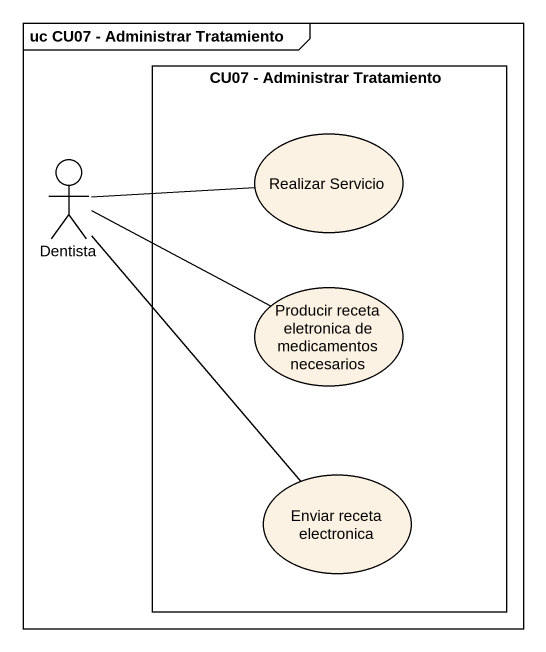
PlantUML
@startuml
mainframe uc CU07 - Administrar Tratamiento
rectangle "CU07 - Administrar Tratamiento" as CU07_Administrar_Tratamiento {
  usecase "Realizar Servicio" as Realizar_Servicio
  usecase "Producir receta eletronica de medicamentos necesarios" as Producir_receta_eletronica
  usecase "Enviar receta electronica" as Enviar_receta_electronica
}
actor Dentista
Dentista -right- Realizar_Servicio
Dentista -right- Producir_receta_eletronica
Dentista -- Enviar_receta_electronica
@enduml
